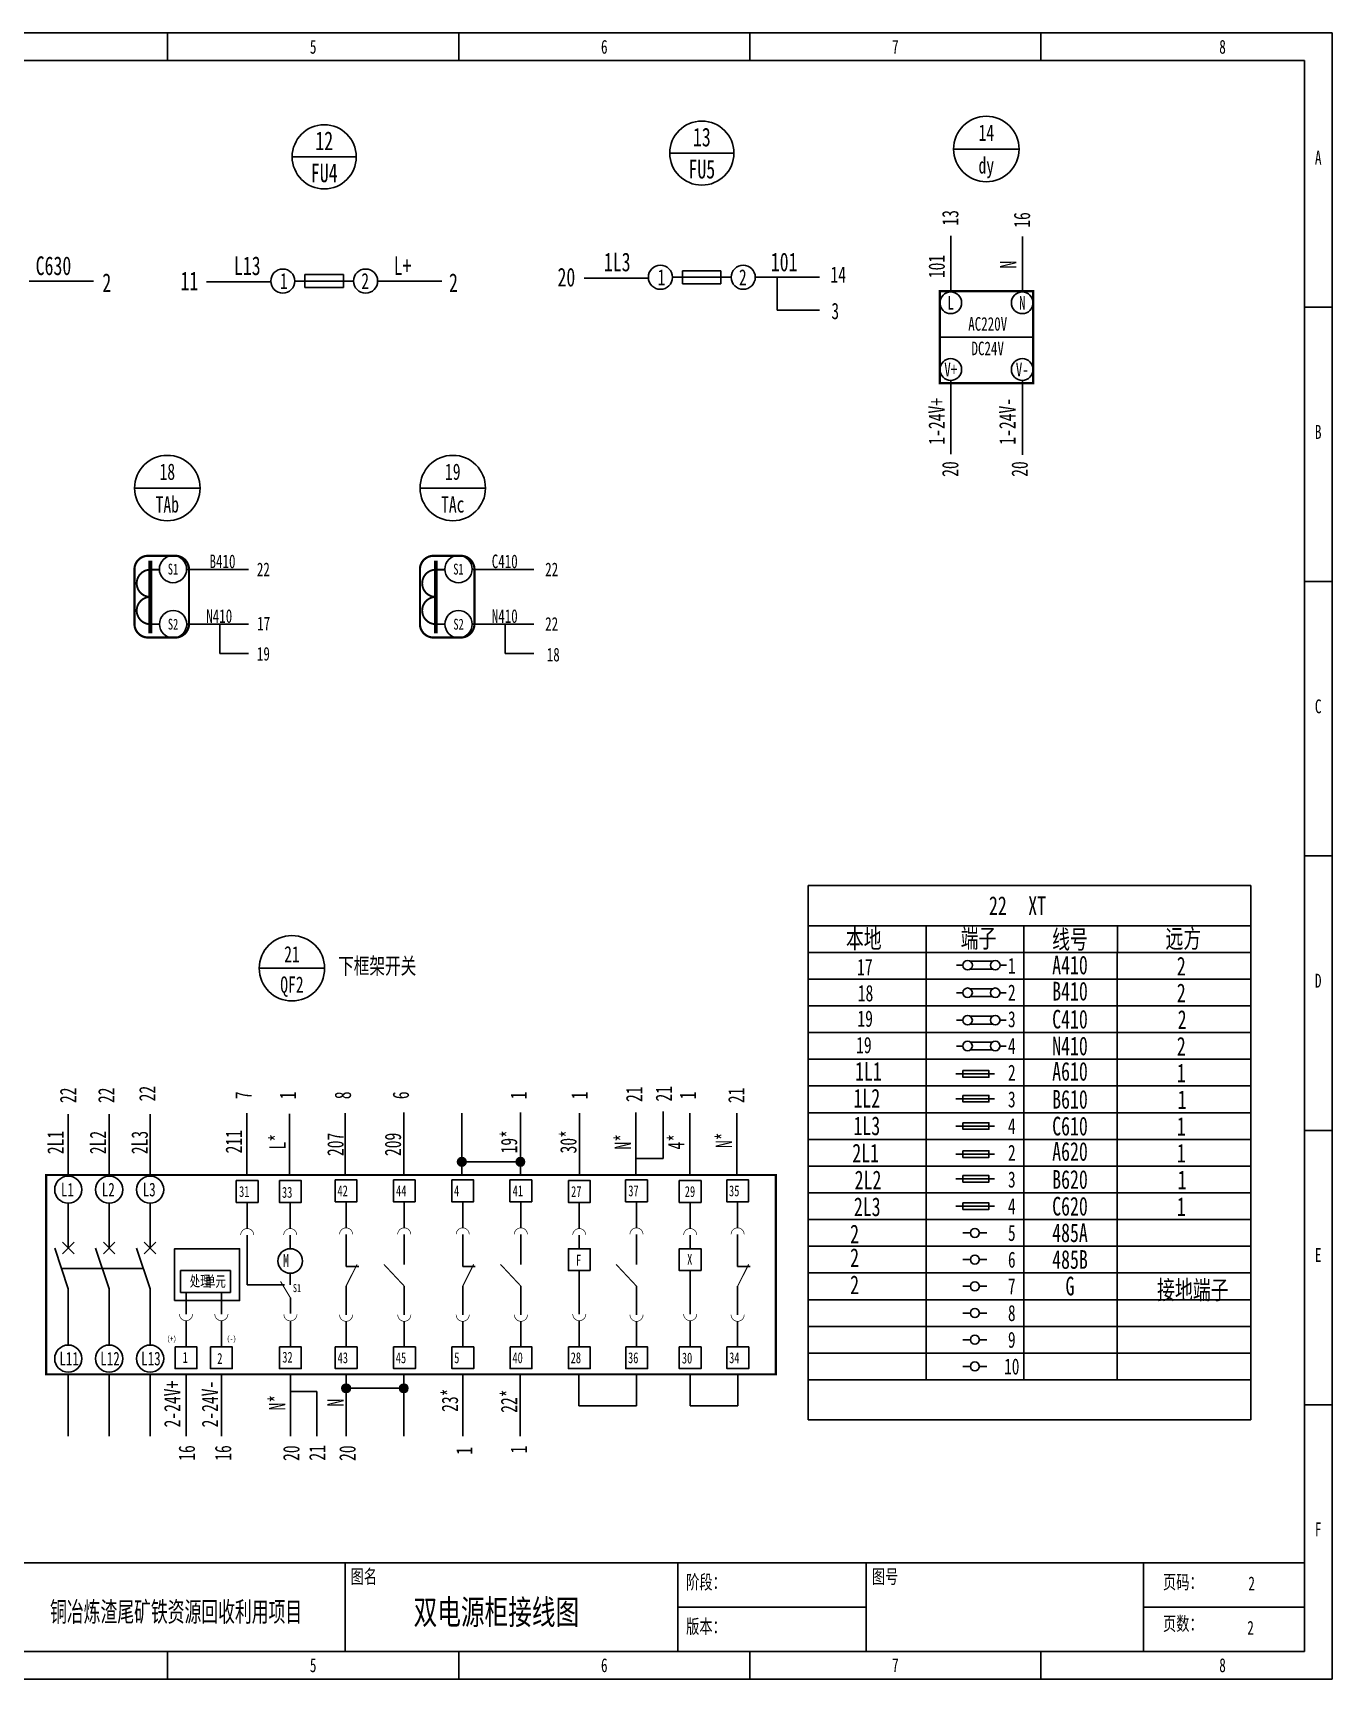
# Model space of a CAD drawing. Header units: millimetres. Extents: x 401220 to 2750366, y -101310 to 943175.
# Drawn here: x 1345826 to 1382428, y 174653 to 221053 of the extents above; entities that cross this region are included whole.
import ezdxf
from ezdxf.enums import TextEntityAlignment as Align

# ---------------------------------------------------------------- set-up
doc = ezdxf.new("R2010")
doc.units = ezdxf.units.MM
doc.layers.add('SW', color=8, linetype='Continuous', lineweight=20)
doc.styles.add('IDQSTYLE', font='NSimSun.ttf', dxfattribs={"width": 0.7})
doc.styles.add('标准', font='NSimSun.ttf', dxfattribs={"width": 0.667})

msp = doc.modelspace()

# ---------------------------------------------------------------- hatches: boundary and pattern name
h = msp.add_hatch(color=256)
h.dxf.hatch_style = 1
h.paths.add_polyline_path([(1358032.91987, 189234.70326, 0.4142135624), (1357912.58251, 189355.04062), (1357912.58251, 189114.3659, 0.4142135624)])
h.paths.add_polyline_path([(1357912.58251, 189355.04062, 0.4142135624), (1357792.24515, 189234.70326, 0.4142135624), (1357912.58251, 189114.3659)])
h = msp.add_hatch(color=256)
h.dxf.hatch_style = 1
h.paths.add_polyline_path([(1359679.65895, 189234.70326, 0.4142135624), (1359559.32159, 189355.04062), (1359559.32159, 189114.3659, 0.4142135624)])
h.paths.add_polyline_path([(1359559.32159, 189355.04062, 0.4142135624), (1359438.98423, 189234.70326, 0.4142135624), (1359559.32159, 189114.3659)])
h = msp.add_hatch(color=256)
h.dxf.hatch_style = 1
h.paths.add_polyline_path([(1354773.17832, 182848.6512, 0.4142135624), (1354652.84096, 182968.98856), (1354652.84096, 182728.31384, 0.4142135624)])
h.paths.add_polyline_path([(1354652.84096, 182968.98856, 0.4142135624), (1354532.5036, 182848.6512, 0.4142135624), (1354652.84096, 182728.31384)])
h = msp.add_hatch(color=256)
h.dxf.hatch_style = 1
h.paths.add_polyline_path([(1356392.238, 182848.6512, 0.4142135624), (1356271.90064, 182968.98856), (1356271.90064, 182728.31384, 0.4142135624)])
h.paths.add_polyline_path([(1356271.90064, 182968.98856, 0.4142135624), (1356151.56329, 182848.6512, 0.4142135624), (1356271.90064, 182728.31384)])

# ---------------------------------------------------------------- linework, layer by layer
at = {"ltscale": 4}
for p, q in [((1349620.0178, 220271.63289), (1349620.0178, 221052.77035)), ((1357821.96115, 220271.63289), (1357821.96115, 221052.77035)), ((1366023.9045, 220271.63289), (1366023.9045, 221052.77035)), ((1374225.84785, 220271.63289), (1374225.84785, 221052.77035)), ((1381646.65374, 213319.50948), (1382427.7912, 213319.50948)), ((1381646.65374, 205586.24861), (1382427.7912, 205586.24861)), ((1381646.65374, 197852.98774), (1382427.7912, 197852.98774)), ((1372026.58825, 194773.44381), (1371849.18364, 194773.44381)), ((1373250.82142, 194773.55908), (1373073.41681, 194773.55908)), ((1372026.23856, 193999.36243), (1371848.83395, 193999.36243)), ((1373250.47173, 193999.47769), (1373073.06712, 193999.47769)), ((1372025.88888, 193225.28104), (1371848.48426, 193225.28104)), ((1373250.12205, 193225.39631), (1373072.71743, 193225.39631)), ((1372025.88888, 192497.28289), (1371848.48426, 192497.28289)), ((1373250.12205, 192497.39815), (1373072.71743, 192497.39815)), ((1372920.92868, 191709.77336), (1371823.82675, 191709.68314)), ((1372920.92868, 191709.77336), (1372777.23094, 191709.77336)), ((1372920.92865, 191012.21467), (1371823.82672, 191012.12445)), ((1372920.92865, 191012.21467), (1372777.23091, 191012.21467)), ((1372920.92866, 190242.36323), (1371823.82673, 190242.27301)), ((1372920.92866, 190242.36323), (1372777.23093, 190242.36323)), ((1381646.65374, 190119.72686), (1382427.7912, 190119.72686)), ((1372920.92874, 189450.99496), (1371823.82681, 189450.90474)), ((1372920.92874, 189450.99496), (1372777.231, 189450.99496)), ((1372920.92871, 188753.43628), (1371823.82678, 188753.34606)), ((1372920.92871, 188753.43628), (1372777.23097, 188753.43628)), ((1372920.92872, 187983.58484), (1371823.82679, 187983.49462)), ((1372920.92872, 187983.58484), (1372777.23099, 187983.58484)), ((1372236.46454, 187230.37114), (1372024.79243, 187230.37114)), ((1372490.47107, 187230.37114), (1372702.14319, 187230.37114)), ((1372236.46456, 186477.44501), (1372024.79245, 186477.44501)), ((1372490.47109, 186477.44501), (1372702.14321, 186477.44501)), ((1372236.46452, 185724.51888), (1372024.79241, 185724.51888)), ((1372490.47105, 185724.51888), (1372702.14317, 185724.51888)), ((1372236.46452, 184971.59275), (1372024.79241, 184971.59275)), ((1372490.47105, 184971.59275), (1372702.14317, 184971.59275)), ((1372236.46462, 184218.66662), (1372024.79251, 184218.66662)), ((1372490.47115, 184218.66662), (1372702.14327, 184218.66662)), ((1372236.46452, 183465.74049), (1372024.79241, 183465.74049)), ((1372490.47105, 183465.74049), (1372702.14317, 183465.74049)), ((1381646.65374, 182386.46599), (1382427.7912, 182386.46599)), ((1319780.56676, 177933.98246), (1381646.65374, 177933.98246)), ((1354619.29756, 177933.98246), (1354619.29756, 175434.34258)), ((1363992.9471, 177933.98246), (1363992.9471, 175434.34258)), ((1369304.68184, 177933.98246), (1369304.68184, 175434.34258)), ((1377116.05646, 177933.98246), (1377116.05646, 175434.34258)), ((1363992.9471, 176684.16252), (1369304.68184, 176684.16252)), ((1377116.05646, 176684.16252), (1381646.65374, 176684.16252)), ((1349620.0178, 174653.20512), (1349620.0178, 175434.34258)), ((1357821.96115, 174653.20512), (1357821.96115, 175434.34258)), ((1366023.9045, 174653.20512), (1366023.9045, 175434.34258)), ((1374225.84785, 174653.20512), (1374225.84785, 175434.34258))]:
    msp.add_line(p, q, dxfattribs=at)
for p, q in [((1363767.9464, 217665.91775), (1365574.96912, 217665.91775)), ((1371765.05846, 217780.5703), (1373608.40494, 217780.5703)), ((1353129.17995, 217560.32268), (1354936.20267, 217560.32268)), ((1371684.48059, 213754.04656), (1371684.48059, 215337.12935)), ((1373702.89563, 213735.00252), (1373702.89563, 215318.08531)), ((1345723.98095, 214059.83821), (1347531.00367, 214059.83821)), ((1352527.59197, 214038.75628), (1350720.56926, 214038.75628)), ((1353239.02406, 214059.21617), (1353204.18534, 214059.21617)), ((1353239.02406, 214059.21617), (1353487.67679, 214059.21617)), ((1353487.67679, 214239.91844), (1353487.67679, 213878.5139)), ((1354571.89042, 214239.91844), (1353487.67679, 214239.91844)), ((1353487.67679, 214059.21617), (1354571.89042, 214059.21617)), ((1354571.89042, 213878.5139), (1354571.89042, 214239.91844)), ((1354571.89042, 214059.21617), (1354833.12474, 214059.21617)), ((1354860.62283, 214059.21617), (1354699.23455, 214059.21617)), ((1355537.79064, 214059.83821), (1357344.81336, 214059.83821)), ((1363166.35842, 214144.35134), (1361359.33571, 214144.35134)), ((1363877.79051, 214164.81124), (1363842.95179, 214164.81124)), ((1363877.79051, 214164.81124), (1364126.44324, 214164.81124)), ((1364126.44324, 214345.51351), (1364126.44324, 213984.10897)), ((1365210.65687, 214345.51351), (1364126.44324, 214345.51351)), ((1364126.44324, 214164.81124), (1365210.65687, 214164.81124)), ((1364126.44324, 213984.10897), (1365210.65687, 213984.10897)), ((1365210.65687, 213984.10897), (1365210.65687, 214345.51351)), ((1365210.65687, 214164.81124), (1365471.89119, 214164.81124)), ((1365499.38928, 214164.81124), (1365338.001, 214164.81124)), ((1366176.5571, 214165.43327), (1367983.57981, 214165.43327)), ((1366796.18945, 214165.43327), (1366796.18945, 213241.67439)), ((1353487.67679, 213878.5139), (1354571.89042, 213878.5139)), ((1366796.18945, 213241.67439), (1367983.57981, 213241.67439)), ((1371377.25618, 212477.65304), (1374007.22146, 212477.65304)), ((1371684.48059, 209675.95257), (1371684.48059, 211259.03536)), ((1373702.89563, 209656.90853), (1373702.89563, 211239.99132)), ((1371684.48059, 209179.22698), (1371684.48059, 210762.30977)), ((1373702.89563, 209160.18293), (1373702.89563, 210743.26572)), ((1348689.97064, 208224.70294), (1350533.31712, 208224.70294)), ((1356733.01601, 208224.70294), (1358576.3625, 208224.70294)), ((1350159.53408, 205927.82511), (1351156.30663, 205927.82511)), ((1350591.32033, 205927.82511), (1351588.09287, 205927.82511)), ((1350625.09122, 205927.82511), (1351621.86377, 205927.82511)), ((1350902.03085, 205927.82511), (1351898.8034, 205927.82511)), ((1358202.57946, 205927.82511), (1359199.352, 205927.82511)), ((1358634.3657, 205927.82511), (1359631.13825, 205927.82511)), ((1358668.1366, 205927.82511), (1359664.90914, 205927.82511)), ((1358945.07623, 205927.82511), (1359941.84877, 205927.82511)), ((1350159.53408, 204385.55855), (1351156.30663, 204385.55855)), ((1350591.32033, 204385.55855), (1351588.09287, 204385.55855)), ((1350625.09122, 204385.55855), (1351621.86377, 204385.55855)), ((1350902.03085, 204385.55855), (1351898.8034, 204385.55855)), ((1351089.7066, 204385.55855), (1351089.7066, 203562.57812)), ((1358202.57946, 204385.55855), (1359199.352, 204385.55855)), ((1358634.3657, 204385.55855), (1359631.13825, 204385.55855)), ((1358668.1366, 204385.55855), (1359664.90914, 204385.55855)), ((1358945.07623, 204385.55855), (1359941.84877, 204385.55855)), ((1359132.75197, 204385.55855), (1359132.75197, 203562.57812)), ((1351089.7066, 203562.57812), (1351898.8034, 203562.57812)), ((1359132.75197, 203562.57812), (1359941.84877, 203562.57812)), ((1367663.7544, 197017.07947), (1367663.75443, 195887.69027)), ((1367663.7544, 197017.07947), (1379710.5725, 197017.07947)), ((1368095.46642, 197017.07947), (1380142.28452, 197017.07947)), ((1380142.28452, 197017.07947), (1380142.28455, 195887.69027)), ((1367663.75443, 195887.69027), (1380142.28455, 195887.69027)), ((1367663.75443, 195887.69027), (1367663.75445, 195134.76414)), ((1370994.57733, 195887.69027), (1370994.57735, 195134.76414)), ((1373742.41241, 195887.69027), (1373742.41243, 195134.76414)), ((1376378.89341, 195887.69027), (1376378.89343, 195134.76414)), ((1380142.28455, 195887.69027), (1380142.28457, 195134.76414)), ((1367663.75443, 195134.76414), (1367663.75445, 194381.83801)), ((1367663.75443, 195134.76414), (1367663.75445, 194381.83801)), ((1367663.75443, 195134.76414), (1379710.57254, 195134.76414)), ((1368095.46645, 195134.76414), (1380142.28455, 195134.76414)), ((1370994.57735, 195134.76414), (1370994.57737, 194381.83801)), ((1372234.96397, 194884.30924), (1372864.55799, 194884.09748)), ((1373742.41243, 195134.76414), (1373742.41245, 194381.83801)), ((1376377.65389, 195134.76414), (1376377.65391, 194381.83801)), ((1380142.28455, 195134.76414), (1380142.28457, 194381.83801)), ((1380142.28455, 195134.76414), (1380142.28457, 194381.83801)), ((1353122.88609, 194688.16821), (1352201.21284, 194688.16821)), ((1352201.21284, 194688.16821), (1354044.55933, 194688.16821)), ((1372236.32641, 194663.5086), (1372864.4837, 194663.22483)), ((1367663.75445, 194381.83801), (1367663.75447, 193628.91188)), ((1367663.75445, 194381.83801), (1367663.75447, 193628.91188)), ((1367663.75445, 194381.83801), (1379710.57256, 194381.83801)), ((1368095.46647, 194381.83801), (1380142.28457, 194381.83801)), ((1370994.57737, 194381.83801), (1370994.57739, 193628.91188)), ((1372234.61429, 194110.22786), (1372864.2083, 194110.0161)), ((1373742.41245, 194381.83801), (1373742.41247, 193628.91188)), ((1376377.65391, 194381.83801), (1376377.65393, 193628.91188)), ((1380142.28457, 194381.83801), (1380142.28459, 193628.91188)), ((1380142.28457, 194381.83801), (1380142.28459, 193628.91188)), ((1367663.75447, 193628.91188), (1367663.75449, 192875.98574)), ((1367663.75447, 193628.91188), (1367663.75449, 192875.98574)), ((1367663.75447, 193628.91188), (1379710.57258, 193628.91188)), ((1368095.46649, 193628.91188), (1380142.28459, 193628.91188)), ((1370994.57739, 193628.91188), (1370994.57741, 192875.98574)), ((1372235.97672, 193889.42721), (1372864.13401, 193889.14344)), ((1373742.41247, 193628.91188), (1373742.41249, 192875.98574)), ((1376377.65393, 193628.91188), (1376377.65395, 192875.98574)), ((1380142.28459, 193628.91188), (1380142.28461, 192875.98574)), ((1380142.28459, 193628.91188), (1380142.28461, 192875.98574)), ((1372234.2646, 193336.14647), (1372863.85861, 193335.93471)), ((1372235.62703, 193115.34583), (1372863.78432, 193115.06206)), ((1367663.75449, 192875.98574), (1367663.75451, 192123.05961)), ((1367663.75449, 192875.98574), (1367663.75451, 192123.05961)), ((1367663.75449, 192875.98574), (1379710.5726, 192875.98574)), ((1368095.46651, 192875.98574), (1380142.28461, 192875.98574)), ((1370994.57741, 192875.98574), (1370994.57743, 192123.05961)), ((1372234.2646, 192608.14832), (1372863.85861, 192607.93656)), ((1373742.41249, 192875.98574), (1373742.41251, 192123.05961)), ((1376377.65395, 192875.98574), (1376377.65397, 192123.05961)), ((1380142.28461, 192875.98574), (1380142.28463, 192123.05961)), ((1380142.28461, 192875.98574), (1380142.28463, 192123.05961)), ((1367663.75451, 192123.05961), (1379710.57262, 192123.05961)), ((1367663.75451, 192123.05961), (1367663.75453, 191370.13348)), ((1367663.75451, 192123.05961), (1367663.75453, 191370.13348)), ((1367663.75451, 192123.05961), (1379710.57262, 192123.05961)), ((1368095.46653, 192123.05961), (1380142.28463, 192123.05961)), ((1368095.46653, 192123.05961), (1380142.28463, 192123.05961)), ((1370994.57743, 192123.05961), (1370994.57745, 191370.13348)), ((1372235.62703, 192387.34767), (1372863.78432, 192387.06391)), ((1373742.41251, 192123.05961), (1373742.41253, 191370.13348)), ((1376377.65397, 192123.05961), (1376377.65399, 191370.13348)), ((1380142.28463, 192123.05961), (1380142.28465, 191370.13348)), ((1380142.28463, 192123.05961), (1380142.28465, 191370.13348)), ((1367663.75453, 191370.13348), (1367663.75455, 190617.20735)), ((1367663.75453, 191370.13348), (1367663.75455, 190617.20735)), ((1367663.75453, 191370.13348), (1379710.57264, 191370.13348)), ((1368095.46655, 191370.13348), (1380142.28465, 191370.13348)), ((1370994.57745, 191370.13348), (1370994.57747, 190617.20735)), ((1373742.41253, 191370.13348), (1373742.41255, 190617.20735)), ((1376377.65399, 191370.13348), (1376377.65401, 190617.20735)), ((1380142.28465, 191370.13348), (1380142.28467, 190617.20735)), ((1380142.28465, 191370.13348), (1380142.28467, 190617.20735)), ((1346822.42957, 188832.83176), (1346822.42957, 190580.08304)), ((1347974.52112, 188832.83176), (1347974.52112, 190580.08304)), ((1349126.61268, 188832.83176), (1349126.61268, 190580.08304)), ((1351850.30519, 188860.42175), (1351850.30519, 190607.67303)), ((1353054.55565, 188840.80113), (1353054.55565, 190588.05241)), ((1354627.38611, 188860.42175), (1354627.38611, 190607.67303)), ((1356274.12518, 188880.04237), (1356274.12518, 190627.29365)), ((1357912.58251, 188860.42175), (1357912.58251, 190607.67303)), ((1359559.32159, 188880.04237), (1359559.32159, 190627.29365)), ((1361226.57578, 188860.42175), (1361226.57578, 190607.67303)), ((1362816.56298, 188880.04237), (1362816.56298, 190627.29365)), ((1363577.96628, 189323.70185), (1363577.96628, 190646.91427)), ((1364333.72696, 188860.42175), (1364333.72696, 190607.67303)), ((1365659.11072, 188860.42175), (1365659.11072, 190607.67303)), ((1367663.75455, 190617.20735), (1367663.75457, 189864.28122)), ((1367663.75455, 190617.20735), (1367663.75457, 189864.28122)), ((1367663.75455, 190617.20735), (1379710.57266, 190617.20735)), ((1368095.46657, 190617.20735), (1380142.28467, 190617.20735)), ((1370994.57747, 190617.20735), (1370994.57749, 189864.28122)), ((1373742.41255, 190617.20735), (1373742.41257, 189864.28122)), ((1376377.65401, 190617.20735), (1376377.65403, 189864.28122)), ((1380142.28467, 190617.20735), (1380142.28469, 189864.28122)), ((1380142.28467, 190617.20735), (1380142.28469, 189864.28122)), ((1367663.75457, 189864.28122), (1379710.57268, 189864.28122)), ((1367663.75457, 189864.28122), (1379710.57268, 189864.28122)), ((1367663.75457, 189864.28122), (1367663.75459, 189111.35509)), ((1367663.75457, 189864.28122), (1367663.75459, 189111.35509)), ((1367663.75457, 189864.28122), (1379710.57268, 189864.28122)), ((1368095.46659, 189864.28122), (1380142.28469, 189864.28122)), ((1368095.46659, 189864.28122), (1380142.28469, 189864.28122)), ((1368095.46659, 189864.28122), (1380142.28469, 189864.28122)), ((1370994.57749, 189864.28122), (1370994.57751, 189111.35509)), ((1373742.41257, 189864.28122), (1373742.41259, 189111.35509)), ((1376377.65403, 189864.28122), (1376377.65405, 189111.35509)), ((1380142.28469, 189864.28122), (1380142.28471, 189111.35509)), ((1380142.28469, 189864.28122), (1380142.28471, 189111.35509)), ((1362816.56298, 189323.70185), (1363577.96628, 189323.70185)), ((1359559.32159, 189234.70326), (1357912.58251, 189234.70326)), ((1367663.75459, 189111.35509), (1367663.75461, 188358.42896)), ((1367663.75459, 189111.35509), (1367663.75461, 188358.42896)), ((1367663.75459, 189111.35509), (1379710.5727, 189111.35509)), ((1368095.46661, 189111.35509), (1380142.28471, 189111.35509)), ((1370994.57751, 189111.35509), (1370994.57753, 188358.42896)), ((1373742.41259, 189111.35509), (1373742.41261, 188358.42896)), ((1376377.65405, 189111.35509), (1376377.65407, 188358.42896)), ((1380142.28471, 189111.35509), (1380142.28473, 188358.42896)), ((1380142.28471, 189111.35509), (1380142.28473, 188358.42896)), ((1346822.42957, 186803.13353), (1346822.42957, 188064.77073)), ((1347974.52112, 186803.13353), (1347974.52112, 188064.77073)), ((1349126.61268, 186803.13353), (1349126.61268, 188064.77073)), ((1351863.60875, 188088.64949), (1351863.60875, 187351.31089)), ((1353075.98931, 188088.64949), (1353075.98931, 187351.31089)), ((1354648.81977, 188108.27011), (1354648.81977, 187370.93151)), ((1356287.42874, 188108.27011), (1356287.42874, 187370.93151)), ((1357934.01617, 188108.27011), (1357934.01617, 187370.93151)), ((1359572.62515, 188108.27011), (1359572.62515, 187370.93151)), ((1361219.40122, 188088.64949), (1361219.40122, 187351.31089)), ((1362829.86654, 188108.27011), (1362829.86654, 187370.93151)), ((1364344.09261, 188088.64949), (1364344.09261, 187351.31089)), ((1365680.54438, 188108.27011), (1365680.54438, 187370.93151)), ((1367663.75461, 188358.42896), (1367663.75463, 187605.50282)), ((1367663.75461, 188358.42896), (1367663.75463, 187605.50282)), ((1367663.75461, 188358.42896), (1379710.57272, 188358.42896)), ((1368095.46663, 188358.42896), (1380142.28473, 188358.42896)), ((1370994.57753, 188358.42896), (1370994.57755, 187605.50282)), ((1373742.41261, 188358.42896), (1373742.41263, 187605.50282)), ((1376377.65407, 188358.42896), (1376377.65409, 187605.50282)), ((1380142.28473, 188358.42896), (1380142.28475, 187605.50282)), ((1380142.28473, 188358.42896), (1380142.28475, 187605.50282)), ((1346822.42957, 187571.19457), (1346822.42957, 186803.13353)), ((1347974.52112, 187571.19457), (1347974.52112, 186803.13353)), ((1349126.61268, 187571.19457), (1349126.61268, 186803.13353)), ((1367663.75463, 187605.50282), (1367663.75465, 186852.57669)), ((1367663.75463, 187605.50282), (1367663.75465, 186852.57669)), ((1367663.75463, 187605.50282), (1379710.57274, 187605.50282)), ((1368095.46665, 187605.50282), (1380142.28475, 187605.50282)), ((1370994.57755, 187605.50282), (1370994.57757, 186852.57669)), ((1373742.41263, 187605.50282), (1373742.41265, 186852.57669)), ((1376377.65409, 187605.50282), (1376377.65411, 186852.57669)), ((1380142.28475, 187605.50282), (1380142.28477, 186852.57669)), ((1380142.28475, 187605.50282), (1380142.28477, 186852.57669)), ((1351863.60875, 187166.97624), (1351863.60875, 186782.94573)), ((1351863.60875, 185765.60601), (1351863.60875, 187166.97624)), ((1353075.98931, 187166.97624), (1353075.98931, 186782.94573)), ((1354648.81977, 186279.39615), (1354648.81977, 187186.59686)), ((1356287.42874, 186572.14804), (1356287.42874, 187186.59686)), ((1356287.42874, 187186.59686), (1356287.42874, 186341.72972)), ((1357934.01617, 186279.39615), (1357934.01617, 187186.59686)), ((1359572.62515, 186572.14804), (1359572.62515, 187186.59686)), ((1359572.62515, 187186.59686), (1359572.62515, 186341.72972)), ((1361219.40122, 187166.97624), (1361219.40122, 186782.94573)), ((1362829.86654, 186572.14804), (1362829.86654, 187186.59686)), ((1362829.86654, 187186.59686), (1362829.86654, 186341.72972)), ((1364344.09261, 187166.97624), (1364344.09261, 186782.94573)), ((1365680.54438, 186279.39615), (1365680.54438, 187186.59686)), ((1346822.42957, 185651.04198), (1346438.39905, 186803.13353)), ((1346659.49922, 186640.20318), (1346985.35992, 186966.06388)), ((1346659.49922, 186966.06388), (1346985.35992, 186640.20318)), ((1347974.52112, 185651.04198), (1347590.49061, 186803.13353)), ((1347811.59077, 186966.06388), (1348137.45147, 186640.20318)), ((1347811.59077, 186640.20318), (1348137.45147, 186966.06388)), ((1349126.61268, 185651.04198), (1348742.58216, 186803.13353)), ((1348963.68233, 186640.20318), (1349289.54303, 186966.06388)), ((1348963.68233, 186966.06388), (1349289.54303, 186640.20318)), ((1367663.75465, 186852.57669), (1367663.75468, 186099.65056)), ((1367663.75465, 186852.57669), (1367663.75468, 186099.65056)), ((1367663.75465, 186852.57669), (1379710.57276, 186852.57669)), ((1368095.46667, 186852.57669), (1380142.28477, 186852.57669)), ((1370994.57757, 186852.57669), (1370994.57759, 186099.65056)), ((1373742.41265, 186852.57669), (1373742.41267, 186099.65056)), ((1376377.65411, 186852.57669), (1376377.65413, 186099.65056)), ((1380142.28477, 186852.57669), (1380142.28479, 186099.65056)), ((1380142.28477, 186852.57669), (1380142.28479, 186099.65056)), ((1346630.41431, 186227.08776), (1348934.59742, 186227.08776)), ((1351863.60875, 186091.69079), (1351863.60875, 185765.60601)), ((1353075.98931, 186091.69079), (1353075.98931, 185765.60601)), ((1354648.81977, 186279.39615), (1355004.0218, 186279.39615)), ((1357934.01617, 186279.39615), (1358289.21821, 186279.39615)), ((1361219.40122, 184939.59924), (1361219.40122, 186168.4969)), ((1364344.09261, 184939.59924), (1364344.09261, 186168.4969)), ((1365680.54438, 186279.39615), (1366035.74641, 186279.39615)), ((1367663.75468, 186099.65056), (1367663.7547, 185346.72443)), ((1367663.75468, 186099.65056), (1367663.7547, 185346.72443)), ((1367663.75468, 186099.65056), (1379710.57278, 186099.65056)), ((1368095.46669, 186099.65056), (1380142.28479, 186099.65056)), ((1370994.57759, 186099.65056), (1370994.57761, 185346.72443)), ((1373742.41267, 186099.65056), (1373742.41269, 185346.72443)), ((1376377.65413, 186099.65056), (1376377.65415, 185346.72443)), ((1380142.28479, 186099.65056), (1380142.28481, 185346.72443)), ((1380142.28479, 186099.65056), (1380142.28481, 185346.72443)), ((1346822.42957, 185267.01146), (1346822.42957, 185651.04198)), ((1346822.42957, 185651.04198), (1346822.42957, 184069.17379)), ((1347974.52112, 185267.01146), (1347974.52112, 185651.04198)), ((1347974.52112, 185651.04198), (1347974.52112, 184069.17379)), ((1349126.61268, 185267.01146), (1349126.61268, 185651.04198)), ((1349126.61268, 185651.04198), (1349126.61268, 184069.17379)), ((1351863.60875, 185765.60601), (1352916.9972, 185765.60601)), ((1354648.81977, 185612.85289), (1354648.81977, 185728.06204)), ((1354648.81977, 185612.85289), (1354648.81977, 184921.59796)), ((1356289.23143, 185612.85289), (1356289.23143, 185728.06204)), ((1356289.23143, 185612.85289), (1356289.23143, 184921.59796)), ((1357934.01617, 185612.85289), (1357934.01617, 185728.06204)), ((1357934.01617, 185612.85289), (1357934.01617, 184921.59796)), ((1359574.42784, 185612.85289), (1359574.42784, 185728.06204)), ((1359574.42784, 185612.85289), (1359574.42784, 184921.59796)), ((1362831.66923, 185612.85289), (1362831.66923, 185728.06204)), ((1362831.66923, 185612.85289), (1362831.66923, 184921.59796)), ((1365680.54438, 185612.85289), (1365680.54438, 185728.06204)), ((1365680.54438, 185612.85289), (1365680.54438, 184921.59796)), ((1346822.42957, 184498.95043), (1346822.42957, 185267.01146)), ((1347974.52112, 184498.95043), (1347974.52112, 185267.01146)), ((1347974.52112, 184498.95043), (1347974.52112, 185267.01146)), ((1349126.61268, 184498.95043), (1349126.61268, 185267.01146)), ((1349126.61268, 184498.95043), (1349126.61268, 185267.01146)), ((1350139.4235, 184939.59924), (1350139.4235, 185554.04807)), ((1351134.47358, 184939.59924), (1351134.47358, 185554.04807)), ((1353079.69371, 185170.01755), (1353079.69371, 185400.43586)), ((1353079.69371, 185170.01755), (1353079.69371, 184955.83351)), ((1367663.7547, 185346.72443), (1367663.75472, 184593.7983)), ((1367663.7547, 185346.72443), (1367663.75472, 184593.7983)), ((1367663.7547, 185346.72443), (1379710.5728, 185346.72443)), ((1368095.46671, 185346.72443), (1380142.28481, 185346.72443)), ((1370994.57761, 185346.72443), (1370994.57763, 184593.7983)), ((1373742.41269, 185346.72443), (1373742.41271, 184593.7983)), ((1376377.65415, 185346.72443), (1376377.65417, 184593.7983)), ((1380142.28481, 185346.72443), (1380142.28483, 184593.7983)), ((1380142.28481, 185346.72443), (1380142.28483, 184593.7983)), ((1350139.4235, 184017.926), (1350139.4235, 184755.26459)), ((1351134.47358, 184017.926), (1351134.47358, 184755.26459)), ((1353079.69371, 184017.926), (1353079.69371, 184749.00519)), ((1354648.81977, 183999.92471), (1354648.81977, 184737.26331)), ((1356289.23143, 183999.92471), (1356289.23143, 184737.26331)), ((1357934.01617, 183999.92471), (1357934.01617, 184737.26331)), ((1359574.42784, 183999.92471), (1359574.42784, 184737.26331)), ((1361219.40122, 184017.926), (1361219.40122, 184755.26459)), ((1362831.66923, 183999.92471), (1362831.66923, 184737.26331)), ((1364344.09261, 184017.926), (1364344.09261, 184755.26459)), ((1365680.54438, 183999.92471), (1365680.54438, 184737.26331)), ((1367663.75472, 184593.7983), (1367663.75474, 183840.87217)), ((1367663.75472, 184593.7983), (1367663.75474, 183840.87217)), ((1367663.75472, 184593.7983), (1379710.57282, 184593.7983)), ((1368095.46673, 184593.7983), (1380142.28483, 184593.7983)), ((1370994.57763, 184593.7983), (1370994.57765, 183840.87217)), ((1373742.41271, 184593.7983), (1373742.41273, 183840.87217)), ((1376377.65417, 184593.7983), (1376377.65419, 183840.87217)), ((1380142.28483, 184593.7983), (1380142.28485, 183840.87217)), ((1380142.28483, 184593.7983), (1380142.28485, 183840.87217)), ((1367663.75474, 183840.87217), (1367663.75476, 183087.94604)), ((1367663.75474, 183840.87217), (1367663.75476, 183087.94604)), ((1367663.75474, 183840.87217), (1379710.57284, 183840.87217)), ((1368095.46675, 183840.87217), (1380142.28485, 183840.87217)), ((1370994.57765, 183840.87217), (1370994.57767, 183087.94604)), ((1373742.41273, 183840.87217), (1373742.41275, 183087.94604)), ((1376377.65419, 183840.87217), (1376377.65421, 183087.94604)), ((1380142.28485, 183840.87217), (1380142.28487, 183087.94604)), ((1380142.28485, 183840.87217), (1380142.28487, 183087.94604)), ((1346822.42957, 181496.67954), (1346822.42957, 183243.93082)), ((1347974.52112, 181496.67954), (1347974.52112, 183243.93082)), ((1349126.61268, 181496.67954), (1349126.61268, 183243.93082)), ((1350139.4235, 181496.67954), (1350139.4235, 183243.93082)), ((1351134.47358, 181496.67954), (1351134.47358, 183243.93082)), ((1353079.69371, 181496.67954), (1353079.69371, 183243.93082)), ((1354652.84096, 181496.67954), (1354652.84096, 183243.93082)), ((1356299.58004, 182848.6512), (1354652.84096, 182848.6512)), ((1356271.90064, 181496.67954), (1356271.90064, 183243.93082)), ((1357938.03737, 181496.67954), (1357938.03737, 183243.93082)), ((1359557.09705, 181496.67954), (1359557.09705, 183243.93082)), ((1361202.89321, 183243.93082), (1361202.89321, 182353.14733)), ((1362833.23657, 182353.14733), (1362833.23657, 183243.93082)), ((1364344.09261, 183243.93082), (1364344.09261, 182353.14733)), ((1365684.56557, 182353.14733), (1365684.56557, 183243.93082)), ((1367663.75476, 183087.94604), (1367663.75479, 181958.55684)), ((1367663.75476, 183087.94604), (1380142.28487, 183087.94604)), ((1380142.28487, 183087.94604), (1380142.2849, 181958.55684)), ((1353079.69371, 182760.4679), (1353826.83737, 182760.4679)), ((1353826.83737, 182760.4679), (1353826.83737, 181496.67954)), ((1361202.89321, 182353.14733), (1362833.23657, 182353.14733)), ((1364344.09261, 182353.14733), (1365684.56557, 182353.14733)), ((1367663.75477, 182711.48297), (1367663.75479, 181958.55684)), ((1367663.75477, 182711.48297), (1367663.75479, 181958.55684)), ((1380142.28488, 182711.48297), (1380142.2849, 181958.55684)), ((1380142.28488, 182711.48297), (1380142.2849, 181958.55684)), ((1367663.75479, 181958.55684), (1379710.57289, 181958.55684)), ((1368095.4668, 181958.55684), (1380142.2849, 181958.55684))]:
    msp.add_line(p, q)
for points in [[(1318062.06434, 174653.20512), (1382427.7912, 174653.20512), (1382427.7912, 221052.77035), (1318062.06434, 221052.77035)], [(1319780.56676, 175434.34258), (1381646.65374, 175434.34258), (1381646.65374, 220271.63289), (1319780.56676, 220271.63289)]]:
    msp.add_lwpolyline(points, close=True, dxfattribs=at)
at = {"const_width": 61.44488}
for points in [[(1371377.25618, 211182.2292), (1374007.22146, 211182.2292), (1374007.22146, 213773.07688), (1371377.25618, 213773.07688)], [(1346197.69554, 183243.93082), (1366756.00318, 183243.93082), (1366756.00318, 188860.42175), (1346197.69554, 188860.42175)]]:
    msp.add_lwpolyline(points, close=True, dxfattribs=at)
for points in [[(1349070.42354, 204010.74477), (1349838.48457, 204010.74477, 0.4142135624), (1350222.51509, 204394.77529), (1350222.51509, 205930.89736, 0.4142135624), (1349838.48457, 206314.92787), (1349070.42354, 206314.92787, 0.4142135624), (1348686.39302, 205930.89736), (1348686.39302, 204394.77529, 0.4142135624)], [(1357113.46891, 204010.74477), (1357881.52995, 204010.74477, 0.4142135624), (1358265.56046, 204394.77529), (1358265.56046, 205930.89736, 0.4142135624), (1357881.52995, 206314.92787), (1357113.46891, 206314.92787, 0.4142135624), (1356729.43839, 205930.89736), (1356729.43839, 204394.77529, 0.4142135624)]]:
    msp.add_lwpolyline(points, format="xyb", close=True, dxfattribs=at)
at = {"color": 7, "const_width": 107.52854}
for points in [[(1349133.91658, 204131.07433), (1349133.91658, 206179.23709)], [(1357176.96196, 204131.07433), (1357176.96196, 206179.23709)]]:
    msp.add_lwpolyline(points, dxfattribs=at)
at = {"color": 7, "const_width": 53.76427}
for points in [[(1349133.91658, 205155.15571, -1), (1349133.91658, 205923.21675), (1349389.93693, 205923.21675)], [(1357176.96196, 205155.15571, -1), (1357176.96196, 205923.21675), (1357432.9823, 205923.21675)], [(1349389.93693, 204387.09468), (1349133.91658, 204387.09468, -1), (1349133.91658, 205155.15571, -2.4142135624)], [(1357432.9823, 204387.09468), (1357176.96196, 204387.09468, -1), (1357176.96196, 205155.15571, -2.4142135624)]]:
    msp.add_lwpolyline(points, format="xyb", dxfattribs=at)
for points in [[(1372027.52999, 191802.28002), (1372762.20219, 191802.35225), (1372762.20219, 191617.17152), (1372027.52999, 191617.09929)], [(1372027.52995, 191104.72133), (1372762.20216, 191104.79356), (1372762.20216, 190919.61283), (1372027.52995, 190919.5406)], [(1372027.52997, 190334.86989), (1372762.20217, 190334.94212), (1372762.20217, 190149.76139), (1372027.52997, 190149.68916)], [(1372027.53005, 189543.50163), (1372762.20225, 189543.57386), (1372762.20225, 189358.39313), (1372027.53005, 189358.32089)], [(1351556.38434, 188703.09831), (1352170.83317, 188703.09831), (1352170.83317, 188088.64949), (1351556.38434, 188088.64949)], [(1352768.7649, 188703.09831), (1353383.21373, 188703.09831), (1353383.21373, 188088.64949), (1352768.7649, 188088.64949)], [(1354341.59535, 188722.71893), (1354956.04418, 188722.71893), (1354956.04418, 188108.27011), (1354341.59535, 188108.27011)], [(1355980.20433, 188722.71893), (1356594.65316, 188722.71893), (1356594.65316, 188108.27011), (1355980.20433, 188108.27011)], [(1357626.79176, 188722.71893), (1358241.24059, 188722.71893), (1358241.24059, 188108.27011), (1357626.79176, 188108.27011)], [(1359265.40073, 188722.71893), (1359879.84956, 188722.71893), (1359879.84956, 188108.27011), (1359265.40073, 188108.27011)], [(1360912.17681, 188703.09831), (1361526.62564, 188703.09831), (1361526.62564, 188088.64949), (1360912.17681, 188088.64949)], [(1362522.64213, 188722.71893), (1363137.09095, 188722.71893), (1363137.09095, 188108.27011), (1362522.64213, 188108.27011)], [(1364036.86819, 188703.09831), (1364651.31702, 188703.09831), (1364651.31702, 188088.64949), (1364036.86819, 188088.64949)], [(1365373.31996, 188722.71893), (1365987.76879, 188722.71893), (1365987.76879, 188108.27011), (1365373.31996, 188108.27011)], [(1372027.53001, 188845.94294), (1372762.20222, 188846.01517), (1372762.20222, 188660.83444), (1372027.53001, 188660.7622)], [(1372027.53003, 188076.0915), (1372762.20223, 188076.16373), (1372762.20223, 187890.983), (1372027.53003, 187890.91076)], [(1349817.35097, 185323.62976), (1351646.83354, 185323.62976), (1351646.83354, 186782.16057), (1349817.35097, 186782.16057)], [(1361526.62564, 186168.4969), (1360912.17681, 186168.4969), (1360912.17681, 186782.94573), (1361526.62564, 186782.94573)], [(1364651.31702, 186168.4969), (1364036.86819, 186168.4969), (1364036.86819, 186782.94573), (1364651.31702, 186782.94573)], [(1349985.81129, 186168.4969), (1351390.87243, 186168.4969), (1351390.87243, 185554.04807), (1349985.81129, 185554.04807)], [(1349832.19909, 184017.926), (1350446.64791, 184017.926), (1350446.64791, 183403.47717), (1349832.19909, 183403.47717)], [(1350827.24916, 184017.926), (1351441.69799, 184017.926), (1351441.69799, 183403.47717), (1350827.24916, 183403.47717)], [(1352772.4693, 184017.926), (1353386.91812, 184017.926), (1353386.91812, 183403.47717), (1352772.4693, 183403.47717)], [(1354345.61655, 184017.926), (1354960.06537, 184017.926), (1354960.06537, 183403.47717), (1354345.61655, 183403.47717)], [(1355986.02822, 184017.926), (1356600.47704, 184017.926), (1356600.47704, 183403.47717), (1355986.02822, 183403.47717)], [(1357630.81295, 184017.926), (1358245.26178, 184017.926), (1358245.26178, 183403.47717), (1357630.81295, 183403.47717)], [(1359271.22462, 184017.926), (1359885.67345, 184017.926), (1359885.67345, 183403.47717), (1359271.22462, 183403.47717)], [(1360912.17681, 184017.926), (1361526.62564, 184017.926), (1361526.62564, 183403.47717), (1360912.17681, 183403.47717)], [(1362528.46601, 184017.926), (1363142.91484, 184017.926), (1363142.91484, 183403.47717), (1362528.46601, 183403.47717)], [(1364036.86819, 184017.926), (1364651.31702, 184017.926), (1364651.31702, 183403.47717), (1364036.86819, 183403.47717)], [(1365377.34116, 184017.926), (1365991.78999, 184017.926), (1365991.78999, 183403.47717), (1365377.34116, 183403.47717)]]:
    msp.add_lwpolyline(points, close=True)
at = {"const_width": 18.43346}
for points in [[(1352047.9434, 187166.97624, 1), (1351679.2741, 187166.97624, 1)], [(1353260.32396, 187166.97624, 1), (1352891.65467, 187166.97624, 1)], [(1354833.15441, 187186.59686, 1), (1354464.48512, 187186.59686, 1)], [(1356471.76339, 187186.59686, 1), (1356103.09409, 187186.59686, 1)], [(1358118.35082, 187186.59686, 1), (1357749.68152, 187186.59686, 1)], [(1359756.9598, 187186.59686, 1), (1359388.2905, 187186.59686, 1)], [(1361403.73587, 187166.97624, 1), (1361035.06657, 187166.97624, 1)], [(1363014.20119, 187186.59686, 1), (1362645.53189, 187186.59686, 1)], [(1364528.42726, 187166.97624, 1), (1364159.75796, 187166.97624, 1)], [(1365864.87903, 187186.59686, 1), (1365496.20973, 187186.59686, 1)], [(1349955.08885, 184939.59924, 1), (1350323.75815, 184939.59924, 1)], [(1350950.13893, 184939.59924, 1), (1351318.80823, 184939.59924, 1)], [(1352895.35906, 184933.33984, 1), (1353264.02836, 184933.33984)], [(1354464.48512, 184921.59796, 1), (1354833.15441, 184921.59796, 1)], [(1356104.89679, 184921.59796, 1), (1356473.56608, 184921.59796, 1)], [(1357749.68152, 184921.59796, 1), (1358118.35082, 184921.59796, 1)], [(1359390.09319, 184921.59796, 1), (1359758.76249, 184921.59796, 1)], [(1361035.06657, 184939.59924, 1), (1361403.73587, 184939.59924, 1)], [(1362647.33458, 184921.59796, 1), (1363016.00388, 184921.59796, 1)], [(1364159.75796, 184939.59924, 1), (1364528.42726, 184939.59924, 1)], [(1365496.20973, 184921.59796, 1), (1365864.87903, 184921.59796, 1)]]:
    msp.add_lwpolyline(points, format="xyb", dxfattribs=at)
at = {"const_width": 32.25856}
for points in [[(1354648.81977, 185728.06204), (1354958.33914, 186341.72972)], [(1356289.23143, 185728.06204), (1355714.685, 186341.72972)], [(1357934.01617, 185728.06204), (1358243.53555, 186341.72972)], [(1359574.42784, 185728.06204), (1358999.88141, 186341.72972)], [(1362831.66923, 185728.06204), (1362257.1228, 186341.72972)], [(1365680.54438, 185728.06204), (1365990.06375, 186341.72972)], [(1353079.69371, 185400.43586), (1352803.19174, 185861.27248)]]:
    msp.add_lwpolyline(points, dxfattribs=at)
for centre, radius in [((1364671.45776, 217665.91775), 903.51136), ((1372686.7317, 217780.5703), 921.67324), ((1354032.69131, 217560.32268), 903.51136), ((1352865.36858, 214059.21617), 338.81676), ((1355199.43959, 214059.21617), 338.81676), ((1363504.13504, 214164.81124), 338.81676), ((1365838.20604, 214164.81124), 338.81676), ((1371684.48059, 213446.82215), 307.22441), ((1373699.99705, 213446.8221), 307.22441), ((1371684.48059, 211566.25978), 307.22441), ((1373699.99705, 211566.25973), 307.22441), ((1349611.64388, 208224.70294), 921.67324), ((1357654.68926, 208224.70294), 921.67324), ((1349772.02565, 205939.91359), 384.03052), ((1357815.07103, 205939.91359), 384.03052), ((1349774.66432, 204387.09454), 384.03052), ((1357817.7097, 204387.09454), 384.03052), ((1353122.88609, 194688.16821), 921.67324), ((1357912.58251, 189234.70326), 120.33736), ((1359559.32159, 189234.70326), 120.33736), ((1346822.42957, 188448.80125), 384.03052), ((1347974.52112, 188448.80125), 384.03052), ((1349126.61268, 188448.80125), 384.03052), ((1353075.98931, 186437.31826), 345.62747), ((1346822.42957, 183685.14327), 384.03052), ((1347974.52112, 183685.14327), 384.03052), ((1349126.61268, 183685.14327), 384.03052), ((1354652.84096, 182848.6512), 120.33736), ((1356271.90064, 182848.6512), 120.33736)]:
    msp.add_circle(centre, radius)
at = {"ltscale": 4}
for centre, radius in [((1372160.26886, 194773.44381), 133.6806), ((1372939.73621, 194773.55908), 133.6806), ((1372159.91917, 193999.36243), 133.6806), ((1372939.38652, 193999.47769), 133.6806), ((1372159.56948, 193225.28104), 133.6806), ((1372939.03683, 193225.39631), 133.6806), ((1372159.56948, 192497.28289), 133.6806), ((1372939.03683, 192497.39815), 133.6806), ((1372363.46781, 187230.37114), 127.00327), ((1372363.46783, 186477.44501), 127.00327), ((1372363.46779, 185724.51888), 127.00327), ((1372363.46779, 184971.59275), 127.00327), ((1372363.46789, 184218.66662), 127.00327), ((1372363.46779, 183465.74049), 127.00327)]:
    msp.add_circle(centre, radius, dxfattribs=at)

# ---------------------------------------------------------------- texts
at = {"style": 'IDQSTYLE', "width": 0.7}
for s, p in [('5', (1353720.98948, 220349.74664)), ('6', (1361922.93283, 220349.74664)), ('7', (1370124.87618, 220349.74664)), ('8', (1379342.29823, 220349.74664)), ('A', (1382037.22247, 217225.19679)), ('B', (1382037.22247, 209491.93592)), ('C', (1382037.22247, 201758.67505)), ('D', (1382037.22247, 194025.41417)), ('E', (1382037.22247, 186292.1533)), ('F', (1382037.22247, 178558.89243)), ('5', (1353720.98948, 174731.31887)), ('6', (1361922.93283, 174731.31887)), ('7', (1370124.87618, 174731.31887)), ('8', (1379342.29823, 174731.31887))]:
    msp.add_text(s, height=391.34987, dxfattribs=at).set_placement(p, align=Align.BOTTOM_CENTER)
for s, height, p in [('12', 527.048292, (1354032.69131, 218012.07836)), ('13', 527.048292, (1364671.45776, 218117.67343)), ('14', 460.836621, (1372686.7317, 218241.40692)), ('FU4', 527.048292, (1354032.69131, 217108.56701)), ('FU5', 527.048292, (1364671.45776, 217214.16207)), ('dy', 460.836621, (1372686.7317, 217319.73368)), ('1L3', 527.048292, (1362287.26913, 214596.6944)), ('101', 527.048292, (1366990.68214, 214596.6944)), ('C630', 527.048292, (1346404.55408, 214491.09934)), ('L13', 527.048292, (1351864.62154, 214491.09934)), ('L+', 527.048292, (1356242.32173, 214491.09934)), ('20', 527.048292, (1360855.23228, 214169.59637)), ('14', 460.836621, (1368514.10821, 214239.30902)), ('2', 527.04829, (1347906.87028, 214011.74528)), ('11', 527.048292, (1350233.51416, 214064.00131)), ('2', 527.04829, (1357674.00424, 214011.74528)), ('3', 460.83662, (1368429.90219, 213215.40936)), ('18', 460.836621, (1349611.64388, 208685.53956)), ('19', 460.836621, (1357654.68926, 208685.53956)), ('TAb', 460.836621, (1349611.64388, 207763.86632)), ('TAc', 460.836621, (1357654.68926, 207763.86632)), ('S1', 307.224414, (1349772.02565, 205939.91359)), (' B410', 384.030517, (1351075.16151, 206158.24342)), ('22', 384.030517, (1352318.35368, 205931.95828)), ('S1', 307.224414, (1357815.07103, 205939.91359)), ('C410', 384.030517, (1359118.20689, 206158.24342)), ('22', 384.030517, (1360441.0227, 205931.95828)), ('N410', 384.030517, (1351075.16151, 204615.97687)), ('N410', 384.030517, (1359118.20689, 204615.97687)), ('S2', 307.224414, (1349774.66432, 204387.09454)), ('17', 384.030517, (1352327.30934, 204405.7387)), ('S2', 307.224414, (1357817.7097, 204387.09454)), ('22', 384.030517, (1360441.0227, 204394.60696)), ('19', 384.030517, (1352319.13665, 203552.75812)), ('18', 384.030517, (1360485.94959, 203530.40437)), ('22', 527.048292, (1373011.9992, 196454.53023)), ('XT', 527.048292, (1374118.87548, 196452.38487)), ('21', 460.836621, (1353122.88609, 195083.98565)), ('下框架开关', 460.836621, (1355525.58274, 194755.26987)), ('17', 460.836621, (1369264.75004, 194723.10663)), ('1', 451.75568, (1373404.3643, 194758.30107)), ('QF2', 460.836621, (1353122.88609, 194227.33159)), ('18', 460.836621, (1369283.94928, 193986.99822)), ('2', 451.75568, (1373404.36432, 194005.37494)), ('19', 460.836621, (1369273.13583, 193270.69802)), ('3', 451.75568, (1373404.36434, 193252.44881)), ('@N421', 0.150585, (1373742.41247, 193252.44881)), ('19', 460.836621, (1369237.57868, 192524.46057)), ('4', 451.75568, (1373404.36436, 192499.52268)), ('2', 451.75568, (1373404.36438, 191746.59655)), ('3', 451.75568, (1373404.3644, 190993.67042)), ('@N421', 0.150585, (1373742.41253, 190993.67042)), ('4', 451.75568, (1373404.36442, 190240.74428)), ('2', 451.75568, (1373404.36444, 189487.81815)), ('3', 451.75568, (1373404.36446, 188734.89202)), ('@N421', 0.150585, (1373742.41259, 188734.89202)), ('4', 451.75568, (1373404.36448, 187981.96589)), ('5', 451.75568, (1373404.3645, 187229.03976)), ('6', 451.75568, (1373404.36452, 186476.11363)), ('7', 451.75568, (1373404.36454, 185723.1875)), ('8', 451.75568, (1373404.36456, 184970.26136)), ('9', 451.75568, (1373404.36458, 184217.33523)), ('10', 451.755679, (1373404.3646, 183464.4091))]:
    msp.add_text(s, height=height, dxfattribs=at).set_placement(p, align=Align.MIDDLE_CENTER)
for s, height, p in [('框架断路器配套', 0.153612, (1371765.05846, 217780.5703)), ('框架断路器配套', 0.153612, (1348689.97064, 208224.70294)), ('框架断路器配套', 0.153612, (1356733.01601, 208224.70294)), ('RMW2-3P bse4', 0.1536122, (1352213.92306, 193913.48758))]:
    msp.add_text(s, height=height, dxfattribs=at).set_placement(p, align=Align.MIDDLE_LEFT)
for s, height, p in [('13', 460.836621, (1371669.60068, 215839.99034)), ('16', 460.836621, (1373690.70205, 215779.49328)), ('101', 460.836621, (1371287.36638, 214469.06049)), ('N', 460.83662, (1373302.74986, 214522.52898)), ('1-24V+', 460.836621, (1371287.36638, 210104.7574)), ('1-24V-', 460.836621, (1373279.10623, 210104.7574)), ('20', 460.836621, (1371668.84776, 208759.17265)), ('20', 460.836621, (1373625.83371, 208759.17265)), ('22', 460.836621, (1346815.75851, 191107.88245)), ('22', 460.836621, (1347892.98618, 191107.88245)), ('22', 460.836621, (1349048.08523, 191155.44135)), ('7', 460.83662, (1351756.35044, 191107.88245)), ('1', 460.83662, (1353008.02983, 191104.71282)), ('8', 460.83662, (1354557.35658, 191107.88245)), ('6', 460.83662, (1356189.34716, 191107.88245)), ('1', 460.83662, (1359509.06027, 191104.71282)), ('1', 460.83662, (1361223.39316, 191104.71282)), ('21', 460.836621, (1362764.39392, 191137.85864)), ('21', 460.836621, (1363600.18601, 191151.11712)), ('1', 460.83662, (1364277.04888, 191104.71282)), ('21', 460.836621, (1365643.23187, 191104.71282)), ('2L1', 460.836621, (1346462.7823, 189776.31094)), ('2L2', 460.836621, (1347658.03227, 189776.31094)), ('2L3', 460.836621, (1348831.35056, 189776.31094)), ('211', 460.836621, (1351483.75401, 189798.64023)), ('L*', 460.836621, (1352714.81999, 189798.64023)), ('207', 460.836621, (1354347.97746, 189723.89312)), ('209', 460.836621, (1355967.20987, 189723.89312)), ('19*', 460.836621, (1359238.75855, 189797.20893)), ('30*', 460.836621, (1360910.51915, 189797.20893)), ('N*', 460.836621, (1362446.00278, 189797.20893)), ('4*', 460.836621, (1363947.55257, 189797.20893)), ('N*', 460.836621, (1365293.87322, 189839.43571)), ('2-24V+', 460.836621, (1349751.13857, 182404.02043)), ('2-24V-', 460.836621, (1350812.31157, 182404.30256)), ('N*', 460.836621, (1352702.6953, 182444.47913)), ('N', 460.83662, (1354347.97746, 182444.47913)), ('23*', 460.836621, (1357571.96683, 182513.27025)), ('22*', 460.836621, (1359238.75855, 182485.88905)), ('16', 460.836621, (1350158.82109, 181024.92756)), ('16', 460.836621, (1351181.91373, 181024.92756)), ('20', 460.836621, (1353103.75332, 181021.39806)), ('21', 460.836621, (1353835.48521, 181029.3564)), ('20', 460.836621, (1354685.74096, 181021.35756)), ('1', 460.83662, (1357977.65679, 181088.09305)), ('1', 460.83662, (1359512.74716, 181121.88456))]:
    msp.add_text(s, height=height, rotation=90, dxfattribs=at).set_placement(p, align=Align.MIDDLE_CENTER)
for s, height, p in [('1', 451.75568, (1363426.6912, 213938.9334)), ('2', 451.75568, (1365717.73786, 213938.9334)), ('1', 451.75568, (1352787.92475, 213833.33833)), ('2', 451.75568, (1355078.97141, 213833.33833)), ('31', 307.224414, (1351633.19044, 188242.26169)), ('33', 307.224414, (1352841.43583, 188219.75943)), ('42', 307.224414, (1354405.06599, 188261.88231)), ('44', 307.224414, (1356057.01043, 188261.88231)), ('4', 307.22441, (1357690.26239, 188261.88231)), ('41', 307.224414, (1359342.20684, 188261.88231)), ('27', 307.224414, (1360988.98291, 188242.26169)), ('37', 307.224414, (1362599.44823, 188261.88231)), ('29', 307.224414, (1364190.4804, 188242.26169)), ('35', 307.224414, (1365436.7906, 188261.88231)), ('M', 359.45256, (1352870.34678, 186272.70891)), ('F', 307.22441, (1361129.25987, 186308.90627)), ('X', 307.22441, (1364258.08664, 186331.40853)), ('处理', 307.224414, (1350243.52752, 185716.56523)), ('单元', 307.224414, (1350672.60115, 185710.99948)), ('S1', 230.41831, (1353149.96621, 185560.29526)), ('(+)', 153.612207, (1349601.78078, 184171.53821)), ('(-)', 153.612207, (1351288.08578, 184171.53821)), ('1', 307.22441, (1350043.49808, 183566.63487)), ('2', 307.22441, (1351018.76985, 183538.44044)), ('32', 307.224414, (1352850.55621, 183573.05244)), ('43', 307.224414, (1354409.08718, 183557.08938)), ('45', 307.224414, (1356049.49885, 183557.08938)), ('5', 307.22441, (1357694.28359, 183557.08938)), ('40', 307.224414, (1359334.69526, 183557.08938)), ('28', 307.224414, (1360975.67104, 183557.08938)), ('36', 307.224414, (1362591.93665, 183557.08938)), ('30', 307.224414, (1364109.23701, 183548.32904)), ('34', 307.224414, (1365440.81179, 183557.08938))]:
    msp.add_text(s, height=height, dxfattribs=at).set_placement(p)
for s, height, p in [('L', 384.03052, (1371684.48059, 213446.82215)), ('N', 384.03052, (1373699.99705, 213446.8221)), ('AC220V', 384.030517, (1372725.97752, 212852.08604)), ('DC24V', 384.030517, (1372725.97752, 212160.38339)), ('V+', 384.030517, (1371684.48059, 211566.25978)), ('V-', 384.030517, (1373699.99705, 211566.25973)), ('L1', 384.030517, (1346796.68372, 188448.80125)), ('L2', 384.030517, (1347948.77527, 188448.80125)), ('L3', 384.030517, (1349100.86682, 188448.80125)), ('L11', 384.030517, (1346845.98, 183685.14327)), ('L12', 384.030517, (1347998.07155, 183685.14327)), ('L13', 384.030517, (1349150.1631, 183685.14327))]:
    msp.add_text(s, height=height, dxfattribs=at).set_placement(p, align=Align.MIDDLE)
for s, height, p in [('本地', 527.048292, (1369233.58404, 195256.15485)), ('端子', 527.048292, (1372467.14925, 195270.95861)), ('线号', 527.048292, (1375044.37348, 195241.02573)), ('远方', 527.048292, (1378237.5247, 195261.05329)), ('A410', 527.048292, (1375044.37348, 194517.28623)), ('2', 527.04829, (1378178.94772, 194485.22362)), ('B410', 527.048292, (1375044.37348, 193779.59251)), ('2', 527.04829, (1378178.94772, 193732.29749)), ('C410', 527.048292, (1375044.37348, 192990.11274)), ('2', 527.04829, (1378203.54965, 192979.37136)), ('N410', 527.048292, (1375044.37348, 192235.35583)), ('2', 527.04829, (1378178.94772, 192226.44523)), ('1L1', 527.048292, (1369364.91365, 191520.81412)), ('A610', 527.048292, (1375044.37354, 191520.81412)), ('1', 527.04829, (1378178.94778, 191473.51909)), ('1L2', 527.048292, (1369320.36848, 190764.02933)), ('B610', 527.048292, (1375044.37354, 190731.33434)), ('1', 527.04829, (1378203.54971, 190720.59296)), ('1L3', 527.048292, (1369320.36848, 189984.9861)), ('C610', 527.048292, (1375044.37354, 189976.57744)), ('1', 527.04829, (1378178.94778, 189967.66683)), ('A620', 527.048292, (1375044.3736, 189262.03572)), ('2L1', 527.048292, (1369286.95982, 189217.07247)), ('1', 527.04829, (1378178.94784, 189214.7407)), ('2L2', 527.048292, (1369353.77715, 188460.28768)), ('B620', 527.048292, (1375044.3736, 188472.55595)), ('1', 527.04829, (1378203.54977, 188461.81457)), ('2L3', 527.048292, (1369331.50498, 187703.50289)), ('C620', 527.048292, (1375044.3736, 187717.79904)), ('1', 527.04829, (1378178.94784, 187708.88844)), ('2', 527.04829, (1368975.33666, 186936.10996)), ('485A', 527.048292, (1375044.3736, 186971.30113)), ('2', 527.04829, (1368975.33666, 186268.19014)), ('485B', 527.048292, (1375044.3736, 186216.94781)), ('2', 527.04829, (1368975.33666, 185502.80135)), ('G', 527.04829, (1375044.3736, 185468.52441)), ('接地端子', 527.048292, (1378504.76565, 185359.84246))]:
    msp.add_text(s, height=height, rotation=359.999998466, dxfattribs=at).set_placement(p, align=Align.CENTER)
for s, p in [('图名', (1354775.52505, 177230.95874)), ('图号', (1369460.90933, 177230.95874)), ('阶段：', (1364227.28834, 177074.73125)), ('页码：', (1377662.85268, 177074.73125)), ('版本：', (1364227.28834, 175824.91131)), ('页数：', (1377662.85268, 175903.02506))]:
    msp.add_text(s, height=391.349868, dxfattribs=at).set_placement(p, align=Align.BOTTOM_LEFT)
for s, height, p in [('2', 391.34987, (1380162.49256, 177152.845)), ('双电源柜接线图', 697.83929, (1358883.93725, 176192.61575)), ('2', 391.34987, (1380131.27423, 175903.02506))]:
    msp.add_text(s, height=height, dxfattribs=at).set_placement(p, align=Align.CENTER)
at = {"layer": 'SW', "color": 4, "linetype": 'Continuous', "lineweight": 25, "style": '标准', "width": 0.62}
msp.add_text('铜冶炼渣尾矿铁资源回收利用项目', height=560, dxfattribs=at).set_placement((1349860.41599, 176271.19134), align=Align.CENTER)

doc.saveas('drawing.dxf')
